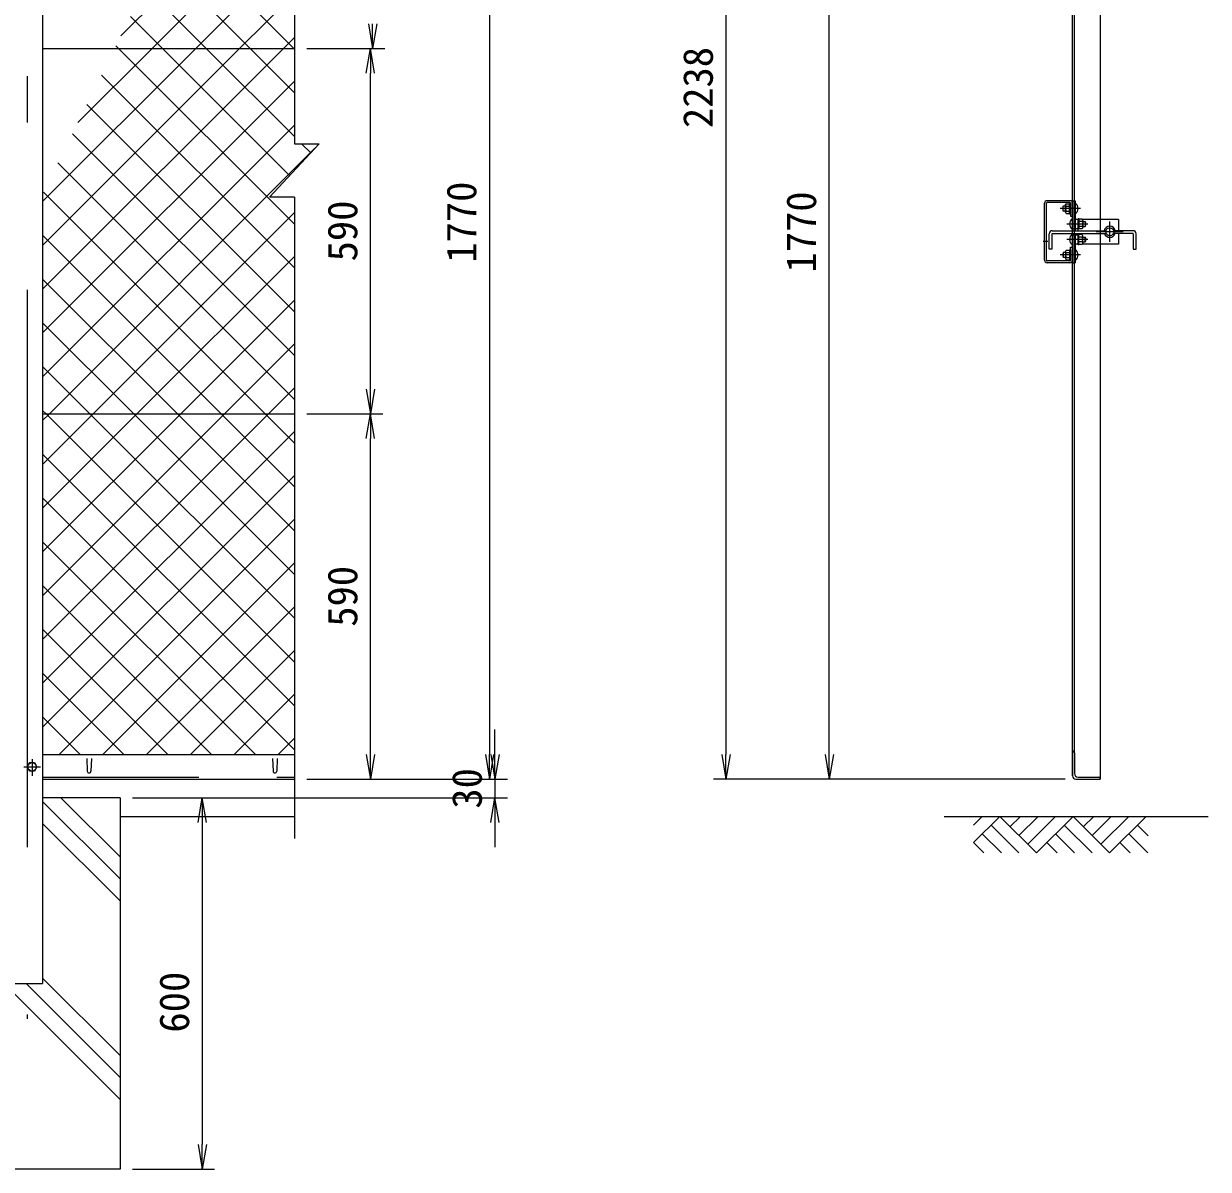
# Model space of a CAD drawing. Units: millimetres, scale not verified. Extents: x -5936 to 5936, y -4198 to 4198.
# Drawn here: x -3372 to -1460, y -1828 to 22 of the extents above; entities that cross this region are included whole.
import ezdxf
from ezdxf.enums import TextEntityAlignment as Align

# ---------------------------------------------------------------- set-up
doc = ezdxf.new("R2010")
doc.units = ezdxf.units.MM
doc.header["$LTSCALE"] = 30
doc.linetypes.add('USER2', pattern=[12.6, 8.4, -4.2])
doc.linetypes.add('USER3', pattern=[50.5, 30, -9, 2.5, -9])
for name, color, linetype, lineweight in [('0-0_22', 7, 'Continuous', 9), ('0-3_27', 3, 'Continuous', 9), ('0-5_D-STR1', 1, 'Continuous', 9), ('0-6_D-STR-DIM', 7, 'Continuous', 9), ('0-8_31', 7, 'Continuous', 9), ('0-9_D-STR4', 7, 'Continuous', 9), ('0-C_0', 7, 'Continuous', 9), ('0-D_D-DCR-HCH', 7, 'Continuous', 9)]:
    doc.layers.add(name, color=color, linetype=linetype, lineweight=lineweight)
doc.styles.add('ＭＳ ゴシック', font='')
doc.styles.get('ＭＳ ゴシック').set_extended_font_data('MS Gothic')

# ---------------------------------------------------------------- blocks, each defined once
blk = doc.blocks.new('G64')
at = {"layer": '0-0_22'}
for p, q in [((124897.3, 85697.5), (125321.5, 86121.8)), ((124897.3, 84849), (126170.1, 86121.8)), ((126170.1, 86121.8), (127942.5, 84349.4)), ((127169.3, 86121.8), (126669.7, 85622.2)), ((128017.8, 86121.8), (127094, 85197.9)), ((128866.4, 86121.8), (127518.2, 84773.6)), ((129714.9, 86121.8), (127942.5, 84349.4)), ((129714.9, 86121.8), (131487.3, 84349.4)), ((130714.2, 86121.8), (130214.5, 85622.2)), ((131562.7, 86121.8), (130638.8, 85197.9)), ((132411.2, 86121.8), (131063, 84773.7)), ((133259.7, 86121.8), (131487.3, 84349.4)), ((125745.8, 85697.5), (127094, 84349.4)), ((129290.6, 85697.6), (130638.8, 84349.4)), ((133359.6, 85173.4), (132835.5, 85697.5)), ((125321.5, 85273.3), (126245.4, 84349.4)), ((128866.4, 85273.3), (129790.3, 84349.4)), ((133335.1, 84349.4), (132411.2, 85273.3)), ((124897.3, 84849), (125396.9, 84349.4)), ((128442.1, 84849), (128941.7, 84349.4)), ((132486.5, 84349.4), (131986.9, 84849))]:
    blk.add_line(p, q, dxfattribs=at)
blk = doc.blocks.new('G73')
at = {"layer": '0-0_22'}
for p, q in [((33380.7, 138142), (34301.9, 139063.2)), ((35555.7, 136528.8), (33380.7, 138703.7)), ((33380.7, 136020.7), (35004, 137644)), ((37632.3, 132330.8), (33380.7, 136582.4)), ((33380.7, 133899.4), (35706.1, 136224.7)), ((33380.7, 131778.1), (36408.2, 134805.5)), ((39709, 128132.8), (33380.7, 134461.1)), ((33380.7, 129656.7), (37110.2, 133386.2)), ((41785.7, 123934.8), (33380.7, 132339.7)), ((33380.7, 127535.4), (37812.3, 131967)), ((33380.7, 125414.1), (38514.4, 130547.7)), ((37652.4, 123321.8), (40620.6, 126290)), ((33913.4, 123321.8), (33380.7, 123854.5)), ((33380.7, 119050.1), (37652.4, 123321.8)), ((45575.2, 111660), (33913.4, 123321.8)), ((33380.7, 112686.2), (42726.8, 122032.3)), ((45575.2, 109538.7), (33380.7, 121733.1)), ((33380.7, 110564.9), (43428.9, 120613)), ((45575.2, 107417.3), (33380.7, 119611.8)), ((33380.7, 108443.5), (44131, 119193.8)), ((45249.4, 105621.8), (32384, 118487.3)), ((32592.9, 118262.3), (33036.8, 118706.2)), ((33380.7, 106322.2), (44833.1, 117774.5)), ((43128.1, 105621.8), (33380.7, 115369.2)), ((41006.8, 105621.8), (33380.7, 113247.9)), ((38885.5, 105621.8), (33380.7, 111126.5)), ((49025.2, 109238.8), (49045.5, 109259.1)), ((36764.2, 105621.8), (33380.7, 109005.2)), ((50092.4, 107142.8), (49025.2, 108210)), ((49025.2, 107117.5), (49747.6, 107839.8)), ((34642.8, 105621.8), (33380.7, 106883.9)), ((49025.2, 104996.1), (50449.7, 106420.6)), ((33380.7, 93594.3), (45408.3, 105621.8)), ((45575.2, 94689.4), (34642.8, 105621.8)), ((45575.2, 96810.7), (36764.2, 105621.8)), ((45575.2, 98932.1), (38885.5, 105621.8)), ((45575.2, 101053.4), (41006.8, 105621.8)), ((45575.2, 103174.7), (43128.1, 105621.8)), ((45575.2, 105296), (45249.4, 105621.8)), ((45408.3, 105621.8), (45575.2, 105788.8)), ((52169, 102944.9), (49025.2, 106088.7)), ((49025.2, 102874.8), (51151.7, 105001.3)), ((45575.2, 92568.1), (33380.7, 104762.6)), ((53713.8, 99278.8), (49025.2, 103967.3)), ((33380.7, 91473), (45575.2, 103667.5)), ((49025.2, 100753.5), (51853.8, 103582.1)), ((45575.2, 90446.8), (33380.7, 102641.3)), ((49025.2, 98632.2), (52555.9, 102162.8)), ((52985.6, 97885.6), (49025.2, 101846)), ((33380.7, 89351.7), (45575.2, 101546.1)), ((44778.9, 89121.8), (33380.7, 100519.9)), ((49025.2, 96510.9), (53258, 100743.6)), ((35272.2, 89121.8), (45575.2, 99424.8)), ((52257.5, 96492.4), (49025.2, 99724.7)), ((49025.2, 94389.5), (53494, 98858.3)), ((54245.7, 98746.9), (54069.5, 98923.1)), ((42657.6, 89121.8), (33380.7, 98398.6)), ((51529.3, 95099.3), (49025.2, 97603.4)), ((52306, 95549), (54662.1, 97905.1)), ((37393.5, 89121.8), (45575.2, 97303.5)), ((56322.4, 94548.9), (53341.3, 97529.9)), ((49983.4, 91105), (55364.2, 96485.9)), ((40536.2, 89121.8), (33380.7, 96277.3)), ((58399.1, 90350.9), (52613.2, 96136.7)), ((50801.2, 93706.1), (49025.2, 95482.1)), ((39514.9, 89121.8), (45575.2, 95182.2)), ((50271.5, 89271.8), (56066.3, 95066.6)), ((57356.8, 89271.8), (51885, 94743.6)), ((38414.9, 89121.8), (33380.7, 94156)), ((49025.2, 92268.2), (51171.4, 94414.4)), ((52392.8, 89271.8), (56768.3, 93647.4)), ((41636.2, 89121.8), (45575.2, 93060.9)), ((50073.1, 92312.9), (49025.2, 93360.7)), ((55235.5, 89271.8), (51156.9, 93350.4)), ((36293.6, 89121.8), (33380.7, 92034.7)), ((53114.2, 89271.8), (50428.8, 91957.2)), ((54514.1, 89271.8), (57470.4, 92228.1)), ((49344.9, 90919.7), (49025.2, 91239.4)), ((43757.5, 89121.8), (45575.2, 90939.5)), ((56635.4, 89271.8), (58172.5, 90808.9)), ((50992.8, 89271.8), (49700.6, 90564)), ((34172.3, 89121.8), (33380.7, 89913.3)), ((58756.7, 89271.8), (58874.6, 89389.6))]:
    blk.add_line(p, q, dxfattribs=at)
for points in [[(43862.4, 119736.8), (40277.4, 123321.8), (33380.7, 130218.4)], [(33380.7, 123292.8), (33409.8, 123321.8), (39216.5, 129128.5)], [(45575.2, 115902.6), (38156, 123321.8), (33380.7, 128097.1)], [(33380.7, 121171.5), (35531.1, 123321.8), (39918.5, 127709.2)], [(45575.2, 113781.3), (36034.7, 123321.8), (33380.7, 125975.8)], [(33614.2, 117162.3), (39773.7, 123321.8), (41322.7, 124870.8)], [(33380.7, 114807.5), (41895.1, 123321.8), (42024.8, 123451.5)], [(33380.7, 104200.9), (34801.7, 105621.8), (45535.1, 116355.3)], [(33380.7, 102079.6), (36923, 105621.8), (45575.2, 114274.1)], [(33380.7, 99958.3), (39044.3, 105621.8), (45575.2, 112152.7)], [(33380.7, 97836.9), (41165.6, 105621.8), (45575.2, 110031.4)], [(33380.7, 95715.6), (43286.9, 105621.8), (45575.2, 107910.1)]]:
    blk.add_lwpolyline(points, dxfattribs=at)
blk = doc.blocks.new('_OPEN')
at = {"layer": '0-C_0'}
blk.add_line((-30, 5), (0, 0), dxfattribs=at)
blk.add_lwpolyline([(-30, -5), (0, 0), (-30, 0)], dxfattribs=at)

msp = doc.modelspace()

# ---------------------------------------------------------------- linework, layer by layer
at = {"layer": '0-0_22', "linetype": 'USER3'}
for p, q in [((-1654.58, -301.18), (-1688.37, -301.18)), ((-1654.58, -326.18), (-1688.37, -326.18))]:
    msp.add_line(p, q, dxfattribs=at)
at = {"layer": '0-3_27'}
for p, q in [((-1724.23, -359.68), (-1724.23, -267.68)), ((-1721.23, -359.68), (-1721.23, -267.68)), ((-1683.23, -263.68), (-1720.23, -263.68)), ((-1683.23, -266.68), (-1720.23, -266.68)), ((-1682.23, -267.68), (-1682.23, -288.68)), ((-1679.23, -263.68), (-1674.73, -263.68)), ((-1679.23, -267.68), (-1679.23, -288.68)), ((-1682.23, -288.68), (-1679.23, -288.68)), ((-1670.23, -293.68), (-1674.73, -293.68)), ((-1670.23, -312.04), (-1670.23, -293.68)), ((-1604.73, -293.68), (-1663.16, -293.68)), ((-1604.73, -293.68), (-1604.73, -312.04)), ((-1716.73, -342.04), (-1716.73, -317.04)), ((-1711.73, -312.04), (-1625.43, -312.04)), ((-1711.73, -316.54), (-1625.43, -316.54)), ((-1679.23, -308.68), (-1670.23, -308.68)), ((-1679.23, -318.68), (-1670.23, -318.68)), ((-1670.23, -333.68), (-1670.23, -316.54)), ((-1625.43, -312.04), (-1625.43, -316.54)), ((-1581.43, -312.04), (-1612.43, -312.04)), ((-1612.43, -312.04), (-1612.43, -316.54)), ((-1581.43, -316.54), (-1612.43, -316.54)), ((-1604.73, -316.54), (-1604.73, -333.68)), ((-1576.43, -342.04), (-1576.43, -317.04)), ((-1682.23, -338.68), (-1679.23, -338.68)), ((-1682.23, -338.68), (-1679.23, -338.68)), ((-1682.23, -359.68), (-1682.23, -338.68)), ((-1682.23, -359.68), (-1682.23, -338.68)), ((-1679.23, -359.68), (-1679.23, -338.68)), ((-1679.23, -359.68), (-1679.23, -338.68)), ((-1670.23, -333.68), (-1674.73, -333.68)), ((-1604.73, -333.68), (-1663.16, -333.68)), ((-1683.23, -360.68), (-1720.23, -360.68)), ((-1683.23, -363.68), (-1720.23, -363.68)), ((-1679.23, -363.68), (-1674.73, -363.68))]:
    msp.add_line(p, q, dxfattribs=at)
at = {"layer": '0-3_27', "linetype": 'USER3'}
for p, q in [((-1666.15, -276.18), (-1698.92, -276.18)), ((-1618.93, -330.18), (-1618.93, -297.19)), ((-1597.14, -313.68), (-1640.95, -313.68)), ((-1726.67, -328.68), (-1718.78, -328.68)), ((-1666.15, -351.18), (-1698.92, -351.18))]:
    msp.add_line(p, q, dxfattribs=at)
at = {"layer": '0-3_27'}
for points in [[(-1712.23, -317.04), (-1712.23, -342.04), (-1716.73, -342.04)], [(-1580.93, -317.04), (-1580.93, -342.04), (-1576.43, -342.04)]]:
    msp.add_lwpolyline(points, dxfattribs=at)
msp.add_circle((-1618.93, -313.68), 6.5, dxfattribs=at)
for centre, radius, start, end in [((-1720.23, -267.68), 4, 90, 180), ((-1720.23, -267.68), 1, 90, 180), ((-1683.23, -267.68), 4, 0.00001, 89.99999), ((-1683.23, -267.68), 1, 0.00001, 89.99999), ((-1618.93, -313.68), 9, 10.54217, 169.45783), ((-1711.73, -317.04), 5, 90, 180.00001), ((-1711.73, -317.04), 0.5, 90, 180.00001), ((-1618.93, -313.68), 9, 198.48396, 341.51602), ((-1581.43, -317.04), 5, 359.99999, 90), ((-1581.43, -317.04), 0.5, 359.99999, 90), ((-1720.23, -359.68), 4, 179.99999, 270), ((-1720.23, -359.68), 1, 179.99999, 270), ((-1683.23, -359.68), 1, 270, 359.99998), ((-1683.23, -359.68), 4, 270, 359.99998)]:
    msp.add_arc(centre, radius, start, end, dxfattribs=at)
at = {"layer": '0-5_D-STR1', "linetype": 'USER3'}
for p, q in [((-3366.8, 1107.56), (-3366.8, -1584.93)), ((-3358.8, -1165.46), (-3358.8, -1192.32)), ((-3372.23, -1177.68), (-3345.35, -1177.68))]:
    msp.add_line(p, q, dxfattribs=at)
at = {"layer": '0-5_D-STR1'}
for p, q in [((-2935.32, 1084.12), (-2935.32, -171.54)), ((-3341.8, 1040.15), (-3341.8, -1527.68)), ((-1679.23, -1192.06), (-1679.23, 1040.15)), ((-1634.23, 1040.15), (-1634.23, -1197.68)), ((-1675.85, -1154.93), (-1675.85, 563.32)), ((-3341.8, -17.68), (-2935.32, -17.68)), ((-2895.32, -171.54), (-2975.32, -257.7)), ((-2935.32, -171.54), (-2895.32, -171.54)), ((-2935.32, -257.7), (-2975.32, -257.7)), ((-2935.32, -257.7), (-2935.32, -1293.37)), ((-1679.23, -263.68), (-1679.23, -312.04)), ((-1674.73, -263.68), (-1674.73, -312.04)), ((-1679.23, -316.54), (-1679.23, -363.68)), ((-1674.73, -316.54), (-1674.73, -363.68)), ((-3341.8, -607.68), (-2935.32, -607.68)), ((-3341.8, -1157.68), (-2935.32, -1157.68)), ((-3270.55, -1164.18), (-3269.8, -1184.68)), ((-3263.05, -1164.18), (-3263.8, -1184.68)), ((-2970.55, -1164.18), (-2969.8, -1184.68)), ((-2963.05, -1164.18), (-2963.8, -1184.68)), ((-1679.23, -1152.68), (-1678.1, -1152.68)), ((-1679.23, -1152.68), (-1678.1, -1152.68)), ((-1679.23, -1152.68), (-1679.23, -1192.06)), ((-1679.23, -1152.68), (-1679.23, -1192.06)), ((-1675.85, -1154.93), (-1675.85, -1188.68)), ((-1675.85, -1154.93), (-1675.85, -1188.68)), ((-1679.23, -1177.68), (-1679.23, -1192.68)), ((-3341.8, -1197.68), (-2935.32, -1197.68)), ((-1673.6, -1197.68), (-1634.23, -1197.68)), ((-1673.6, -1197.68), (-1634.23, -1197.68)), ((-1670.79, -1197.68), (-1642.66, -1197.68)), ((-1670.23, -1194.31), (-1636.48, -1194.31)), ((-1670.23, -1194.31), (-1636.48, -1194.31)), ((-1634.23, -1197.68), (-1634.23, -1196.56)), ((-1634.23, -1197.68), (-1634.23, -1196.56)), ((-3391.8, -1527.68), (-3341.8, -1527.68))]:
    msp.add_line(p, q, dxfattribs=at)
at = {"layer": '0-5_D-STR1', "linetype": 'USER2'}
msp.add_line((-3341.8, -1194.68), (-2935.32, -1194.68), dxfattribs=at)
at = {"layer": '0-5_D-STR1'}
msp.add_lwpolyline([(-3350.96, -1177.68), (-3354.88, -1184.47), (-3362.72, -1184.47), (-3366.64, -1177.68), (-3362.72, -1170.89), (-3354.88, -1170.89)], close=True, dxfattribs=at)
msp.add_circle((-3358.8, -1177.68), 6.8, dxfattribs=at)
for centre, radius, start, end in [((-1678.1, -1154.93), 2.25, 0, 90), ((-1678.1, -1154.93), 2.25, 0, 90), ((-3266.8, -1184.68), 3, 180, 0), ((-2966.8, -1184.68), 3, 180, 0), ((-1673.6, -1192.06), 5.62, 180, 270), ((-1673.6, -1192.06), 5.62, 180, 270), ((-1670.23, -1188.68), 5.62, 180, 270), ((-1670.23, -1188.68), 5.62, 180, 270), ((-1636.48, -1196.56), 2.25, 0, 90), ((-1636.48, -1196.56), 2.25, 0, 90)]:
    msp.add_arc(centre, radius, start, end, dxfattribs=at)
at = {"layer": '0-6_D-STR-DIM'}
for p, q in [((-2238.61, 1000.15), (-2238.61, -1157.68)), ((-2620.4, 532.32), (-2620.4, -1157.68)), ((-2071.82, -1157.68), (-2071.82, 532.32)), ((-2915.32, -17.68), (-2789.06, -17.68)), ((-2915.32, -17.68), (-2792.56, -17.68)), ((-2812.56, -567.68), (-2812.56, -57.68)), ((-2915.32, -607.68), (-2792.56, -607.68)), ((-2915.32, -607.68), (-2792.56, -607.68)), ((-2812.56, -1157.68), (-2812.56, -647.68)), ((-2611.53, -1157.68), (-2611.53, -1117.68)), ((-2915.32, -1197.68), (-2792.56, -1197.68)), ((-2875.32, -1197.68), (-2600.4, -1197.68)), ((-2875.32, -1197.68), (-2591.53, -1197.68)), ((-2611.53, -1197.68), (-2611.53, -1227.68)), ((-1690.79, -1197.68), (-2258.61, -1197.68)), ((-1690.79, -1197.68), (-2091.82, -1197.68)), ((-3196.8, -1227.68), (-3064.08, -1227.68)), ((-3196.8, -1227.68), (-2591.53, -1227.68)), ((-3084.08, -1267.68), (-3084.08, -1787.68)), ((-2611.53, -1267.68), (-2611.53, -1307.68)), ((-3196.8, -1827.68), (-3064.08, -1827.68))]:
    msp.add_line(p, q, dxfattribs=at)
at = {"layer": '0-8_31'}
for p, q in [((-1693.93, -280.18), (-1693.93, -272.18)), ((-1690.23, -272.18), (-1693.93, -272.18)), ((-1690.23, -280.18), (-1693.93, -280.18)), ((-1690.23, -282.06), (-1690.23, -270.3)), ((-1689.09, -272.18), (-1683.83, -272.18)), ((-1689.09, -280.18), (-1683.83, -280.18)), ((-1683.83, -284.58), (-1683.83, -267.78)), ((-1683.83, -267.78), (-1682.23, -267.78)), ((-1683.83, -284.58), (-1682.23, -284.58)), ((-1682.23, -284.58), (-1682.23, -267.78)), ((-1668.63, -292.78), (-1670.23, -292.78)), ((-1670.23, -292.78), (-1670.23, -309.58)), ((-1668.63, -292.78), (-1668.63, -309.58)), ((-1663.36, -293.34), (-1668.63, -293.34)), ((-1663.36, -297.18), (-1668.63, -297.18)), ((-1663.36, -305.18), (-1668.63, -305.18)), ((-1662.23, -295.3), (-1663.36, -293.34)), ((-1662.23, -295.3), (-1662.23, -307.06)), ((-1662.23, -297.18), (-1658.53, -297.18)), ((-1662.23, -305.18), (-1658.53, -305.18)), ((-1658.53, -297.18), (-1658.53, -305.18)), ((-1668.63, -309.58), (-1670.23, -309.58)), ((-1668.63, -317.78), (-1670.23, -317.78)), ((-1670.23, -334.58), (-1670.23, -317.78)), ((-1663.36, -309.02), (-1668.63, -309.02)), ((-1668.63, -334.58), (-1668.63, -317.78)), ((-1663.36, -322.18), (-1668.63, -322.18)), ((-1662.23, -307.06), (-1663.36, -309.02)), ((-1662.23, -322.18), (-1658.53, -322.18)), ((-1658.53, -330.18), (-1658.53, -322.18)), ((-1690.23, -345.3), (-1689.09, -343.34)), ((-1689.09, -343.34), (-1683.83, -343.34)), ((-1683.83, -342.78), (-1682.23, -342.78)), ((-1683.83, -342.78), (-1683.83, -359.58)), ((-1682.23, -342.78), (-1682.23, -359.58)), ((-1668.63, -334.58), (-1670.23, -334.58)), ((-1663.36, -330.18), (-1668.63, -330.18)), ((-1662.23, -330.18), (-1658.53, -330.18)), ((-1693.93, -347.18), (-1693.93, -355.18)), ((-1690.23, -347.18), (-1693.93, -347.18)), ((-1690.23, -355.18), (-1693.93, -355.18)), ((-1690.23, -345.3), (-1690.23, -357.06)), ((-1690.23, -357.06), (-1689.09, -359.02)), ((-1689.09, -347.18), (-1683.83, -347.18)), ((-1689.09, -355.18), (-1683.83, -355.18)), ((-1689.09, -359.02), (-1683.83, -359.02)), ((-1683.83, -359.58), (-1682.23, -359.58))]:
    msp.add_line(p, q, dxfattribs=at)
for points in [[(-1690.23, -270.3), (-1689.09, -268.34), (-1683.83, -268.34)], [(-1690.23, -282.06), (-1689.09, -284.02), (-1683.83, -284.02)], [(-1662.23, -332.06), (-1662.23, -320.3), (-1663.36, -318.34), (-1668.63, -318.34)], [(-1662.23, -332.06), (-1663.36, -334.02), (-1668.63, -334.02)]]:
    msp.add_lwpolyline(points, dxfattribs=at)
for centre, radius, start, end in [((-1687, -276.18), 8, 150, 210), ((-1688.27, -270.41), 1.96, 177.032, 245.05701), ((-1688.27, -281.96), 1.96, 114.94299, 182.968), ((-1682.59, -276.18), 7.63, 148.40741, 211.59259), ((-1679.46, -276.18), 9.41, 300.21596, 59.78404), ((-1674.49, -301.18), 9.41, 120.21596, 239.78404), ((-1669.86, -301.18), 7.63, 328.40741, 31.59259), ((-1664.18, -295.41), 1.96, 294.94299, 2.968), ((-1664.18, -306.96), 1.96, 357.032, 65.05701), ((-1665.45, -301.18), 8, 330, 30), ((-1674.49, -326.18), 9.41, 120.21596, 239.78404), ((-1669.86, -326.18), 7.63, 328.40741, 31.59259), ((-1664.18, -320.41), 1.96, 294.94299, 2.968), ((-1665.45, -326.18), 8, 330, 30), ((-1679.46, -351.18), 9.41, 300.21596, 59.78404), ((-1664.18, -331.96), 1.96, 357.032, 65.05701), ((-1687, -351.18), 8, 150, 210), ((-1688.27, -345.41), 1.96, 177.032, 245.05701), ((-1688.27, -356.96), 1.96, 114.94299, 182.968), ((-1682.59, -351.18), 7.63, 148.40741, 211.59259)]:
    msp.add_arc(centre, radius, start, end, dxfattribs=at)
at = {"layer": '0-9_D-STR4'}
for p, q in [((-3216.8, -1227.68), (-3341.8, -1227.68)), ((-3216.8, -1227.68), (-3216.8, -1827.68)), ((-3216.8, -1257.68), (-2935.32, -1257.68)), ((-1886.45, -1257.68), (-1459.86, -1257.68)), ((-3216.8, -1827.68), (-3516.8, -1827.68))]:
    msp.add_line(p, q, dxfattribs=at)
at = {"layer": '0-D_D-DCR-HCH'}
for p, q in [((-3216.8, -1358.69), (-3341.8, -1233.69)), ((-3216.8, -1323.34), (-3312.45, -1227.68)), ((-3216.8, -1394.05), (-3341.8, -1269.05)), ((-3216.8, -1714.82), (-3516.8, -1414.82)), ((-3216.8, -1679.46), (-3368.58, -1527.68)), ((-3216.8, -1644.11), (-3341.8, -1519.11))]:
    msp.add_line(p, q, dxfattribs=at)

# ---------------------------------------------------------------- block references
at = {"layer": '0-5_D-STR1', "xscale": -0.03333333, "yscale": 0.03333333}
msp.add_blockref('G73', (-1822.63, -4128.41), dxfattribs=at)
at = {"layer": '0-6_D-STR-DIM', "xscale": 1.333333, "yscale": 1.333333}
for p, rotation in [((-2809.06, -17.68), 270), ((-2812.56, -17.68), 90), ((-2812.56, -607.68), 270), ((-2812.56, -607.68), 90), ((-2812.56, -1197.68), 270), ((-2620.4, -1197.68), 270), ((-2611.53, -1197.68), 270), ((-2238.61, -1197.68), 270), ((-2071.82, -1197.68), 270), ((-3084.08, -1227.68), 90), ((-2611.53, -1227.68), 90), ((-3084.08, -1827.68), 270)]:
    msp.add_blockref('_OPEN', p, dxfattribs=dict(at, rotation=rotation))
at = {"layer": '0-C_0', "xscale": 0.03333333, "yscale": 0.03333333}
msp.add_blockref('G64', (-6002.07, -4128.41), dxfattribs=at)

# ---------------------------------------------------------------- texts
at = {"layer": '0-6_D-STR-DIM', "style": 'ＭＳ ゴシック'}
for s, p in [('2238', (-2245.35, -146.31)), ('1770', (-2627.15, -363.71)), ('590', (-2819.3, -361.56)), ('1770', (-2078.57, -379.58)), ('590', (-2819.3, -951.56)), ('30', (-2618.28, -1245.31)), ('600', (-3090.83, -1606.93))]:
    msp.add_text(s, height=48.17, rotation=90, dxfattribs=at).set_placement(p, align=Align.BOTTOM_LEFT)

doc.saveas('drawing.dxf')
